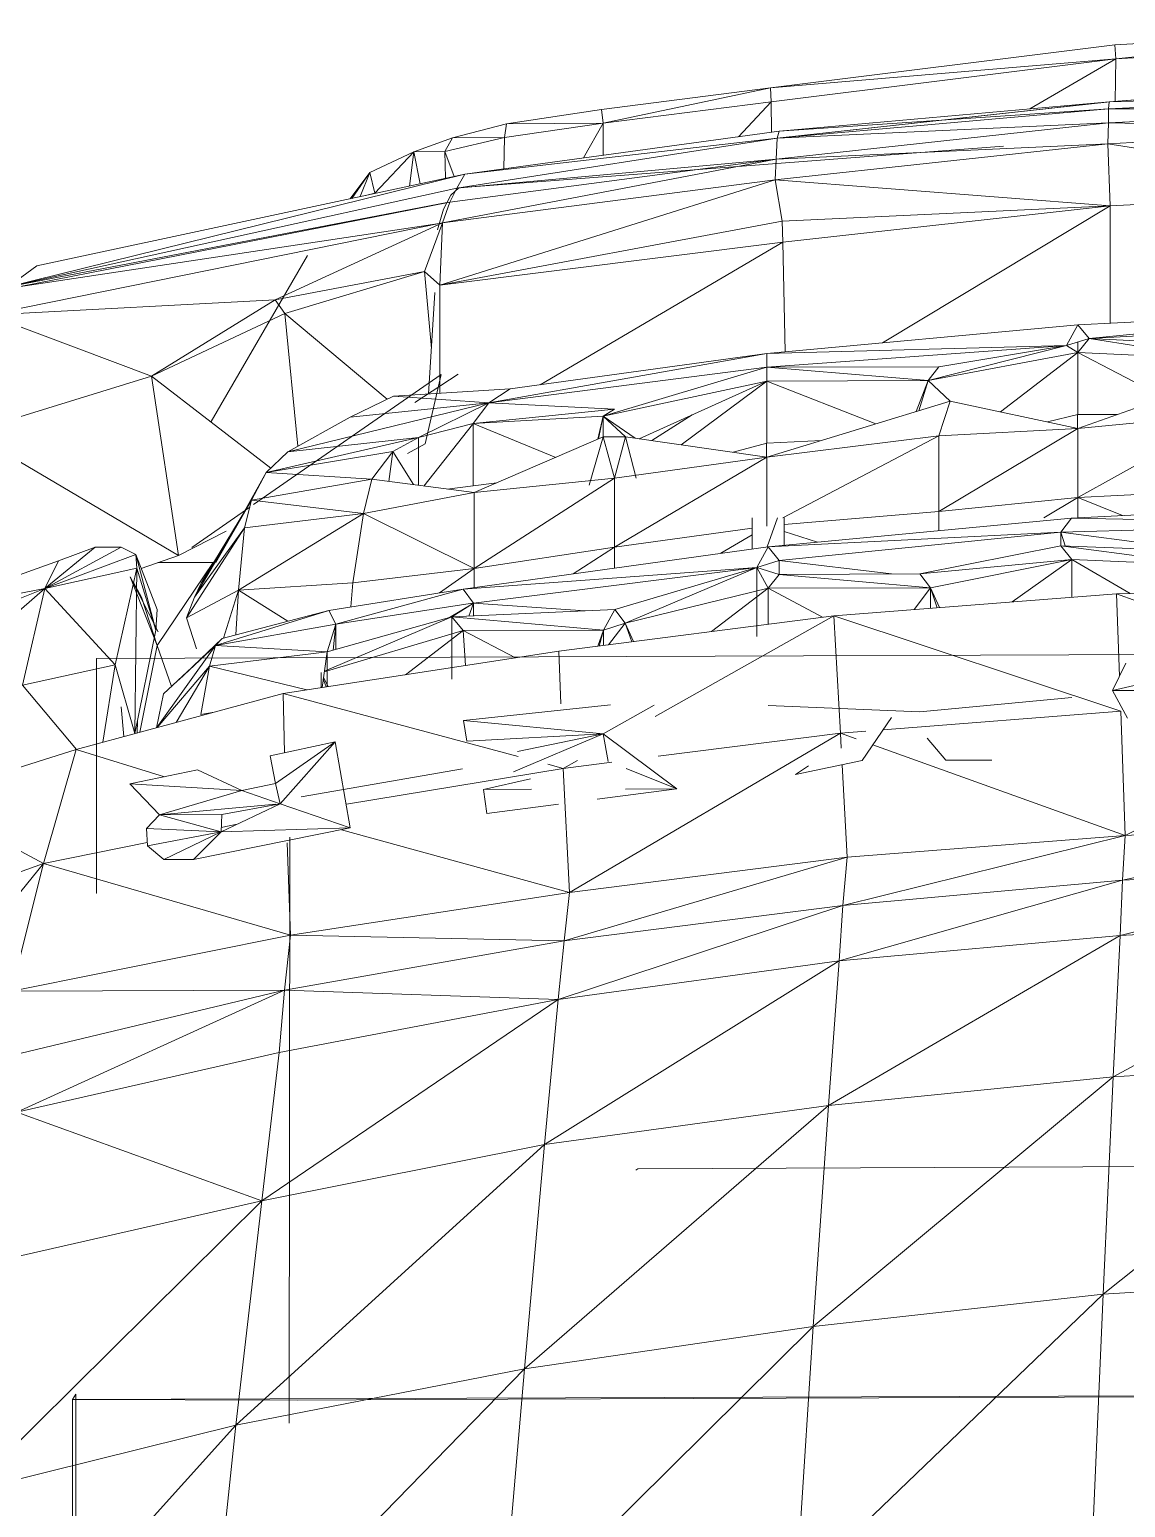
# Model space of a CAD drawing. Header units: inches. Extents: x -4830 to -242, y 9551 to 12925.
# Drawn here: x -4185.09 to -4172.86, y 11205.67 to 11222.17 of the extents above; entities that cross this region are included whole.
import ezdxf

# ---------------------------------------------------------------- set-up
doc = ezdxf.new("R2010")
doc.units = ezdxf.units.IN
doc.header["$MEASUREMENT"] = 0
for name, color, linetype, lineweight in [('0-1', 7, 'Continuous', 5), ('0-2', 7, 'Continuous', 9), ('A-GENM', 5, 'Continuous', 9)]:
    doc.layers.add(name, color=color, linetype=linetype, lineweight=lineweight)

# ---------------------------------------------------------------- blocks, each defined once
blk = doc.blocks.new('Land_Rover_Evoque_-_SUV_Car_Vehicle_Automobile_13067 - Land Rover EVOQUE_dwg-V130-FLOOR PLAN - 2ND FLOOR')
at = {"layer": 'A-GENM'}
for p, q in [((-0.07666, 2.589), (-0.15858, 2.58469)), ((-0.07666, 2.589), (-0.15833, 2.58076)), ((-0.15858, 2.58469), (-0.25614, 2.57246)), ((-0.15858, 2.58469), (-0.15833, 2.58076)), ((-0.15833, 2.58076), (-0.07653, 2.58509)), ((-0.25614, 2.57246), (-0.15833, 2.58076)), ((-0.2559, 2.56855), (-0.15833, 2.58076)), ((-0.18265, 2.56651), (-0.15833, 2.58076)), ((-0.15833, 2.58076), (-0.15843, 2.56861)), ((-0.25614, 2.57246), (-0.30398, 2.56636)), ((-0.25614, 2.57246), (-0.3035, 2.56246)), ((-0.25614, 2.57246), (-0.2559, 2.56855)), ((-0.07701, 2.57478), (-0.16017, 2.5685)), ((-0.07701, 2.57478), (-0.15998, 2.56853)), ((-0.3035, 2.56246), (-0.2559, 2.56855)), ((-0.26523, 2.55864), (-0.2559, 2.56855)), ((-0.2559, 2.56855), (-0.25589, 2.55991)), ((-0.16017, 2.5685), (-0.25367, 2.56022)), ((-0.15998, 2.56853), (-0.25335, 2.55829)), ((-0.16017, 2.5685), (-0.25335, 2.55829)), ((-0.16033, 2.5665), (-0.07707, 2.57081)), ((-0.16017, 2.5685), (-0.16033, 2.5665)), ((-0.16017, 2.5685), (-0.07707, 2.57081)), ((-0.30398, 2.56636), (-0.33098, 2.56232)), ((-0.30398, 2.56636), (-0.3035, 2.56246)), ((-0.25422, 2.55821), (-0.16033, 2.5665)), ((-0.25367, 2.56022), (-0.16033, 2.5665)), ((-0.1604, 2.56254), (-0.07712, 2.56689)), ((-0.16033, 2.5665), (-0.1604, 2.56254)), ((-0.16033, 2.5665), (-0.07712, 2.56689)), ((-0.33098, 2.56232), (-0.34619, 2.55836)), ((-0.25367, 2.56022), (-0.34275, 2.54804)), ((-0.33147, 2.55843), (-0.3035, 2.56246)), ((-0.33098, 2.56232), (-0.33147, 2.55843)), ((-0.33098, 2.56232), (-0.3035, 2.56246)), ((-0.30907, 2.55264), (-0.3035, 2.56246)), ((-0.3035, 2.56246), (-0.30359, 2.55339)), ((-0.25451, 2.55229), (-0.1604, 2.56254)), ((-0.25422, 2.55821), (-0.1604, 2.56254)), ((-0.25367, 2.56022), (-0.25422, 2.55821)), ((-0.16057, 2.55665), (-0.1604, 2.56254)), ((-0.16057, 2.55665), (-0.07712, 2.56097)), ((-0.07712, 2.56097), (-0.1604, 2.56254)), ((-0.34619, 2.55836), (-0.35721, 2.55439)), ((-0.34838, 2.55443), (-0.33147, 2.55843)), ((-0.34619, 2.55836), (-0.34838, 2.55443)), ((-0.34619, 2.55836), (-0.33147, 2.55843)), ((-0.25422, 2.55821), (-0.34502, 2.54406)), ((-0.34446, 2.54414), (-0.19007, 2.55596)), ((-0.25422, 2.55821), (-0.34275, 2.54804)), ((-0.33165, 2.54956), (-0.33147, 2.55843)), ((-0.25482, 2.5464), (-0.16057, 2.55665)), ((-0.25422, 2.55821), (-0.25451, 2.55229)), ((-0.16057, 2.55665), (-0.25451, 2.55229)), ((-0.16057, 2.55665), (-0.15985, 2.53905)), ((-0.16057, 2.55665), (-0.07702, 2.54336)), ((-0.36969, 2.54848), (-0.35721, 2.55439)), ((-0.35721, 2.55439), (-0.36824, 2.54263)), ((-0.35721, 2.55439), (-0.35842, 2.54467)), ((-0.35721, 2.55439), (-0.34838, 2.55443)), ((-0.35721, 2.55439), (-0.35536, 2.54533)), ((-0.34904, 2.53422), (-0.25451, 2.55229)), ((-0.34826, 2.54686), (-0.34838, 2.55443)), ((-0.34838, 2.55443), (-0.34576, 2.54739)), ((-0.25451, 2.55229), (-0.34703, 2.54012)), ((-0.25451, 2.55229), (-0.34502, 2.54406)), ((-0.25482, 2.5464), (-0.25451, 2.55229)), ((-0.34275, 2.54804), (-0.47212, 2.51609)), ((-0.34275, 2.54804), (-0.46397, 2.52201)), ((-0.37524, 2.54106), (-0.36969, 2.54848)), ((-0.36969, 2.54848), (-0.3748, 2.54116)), ((-0.36969, 2.54848), (-0.37242, 2.54167)), ((-0.36969, 2.54848), (-0.36824, 2.54263)), ((-0.34502, 2.54406), (-0.34275, 2.54804)), ((-0.34502, 2.54406), (-0.47212, 2.51609)), ((-0.37087, 2.542), (-0.36824, 2.54263)), ((-0.25482, 2.5464), (-0.3498, 2.5166)), ((-0.34904, 2.53422), (-0.25482, 2.5464)), ((-0.34703, 2.54012), (-0.34502, 2.54406)), ((-0.34446, 2.54414), (-0.34673, 2.54209)), ((-0.25482, 2.5464), (-0.15985, 2.53905)), ((-0.25482, 2.5464), (-0.25286, 2.53466)), ((-0.15985, 2.53905), (-0.07702, 2.54336)), ((-0.34782, 2.53997), (-0.47212, 2.51609)), ((-0.34703, 2.54012), (-0.46925, 2.51605)), ((-0.34904, 2.53422), (-0.34703, 2.54012)), ((-0.34673, 2.54209), (-0.34876, 2.53815)), ((-0.15985, 2.53905), (-0.25286, 2.53466)), ((-0.25262, 2.52879), (-0.15985, 2.53905)), ((-0.22438, 2.50023), (-0.15985, 2.53905)), ((-0.15985, 2.53905), (-0.15993, 2.50581)), ((-0.34904, 2.53422), (-0.47788, 2.50815)), ((-0.34904, 2.53422), (-0.39644, 2.51245)), ((-0.34904, 2.53422), (-0.35421, 2.52047)), ((-0.34876, 2.53815), (-0.35052, 2.53225)), ((-0.3498, 2.5166), (-0.25286, 2.53466)), ((-0.34904, 2.53422), (-0.3498, 2.5166)), ((-0.25262, 2.52879), (-0.25286, 2.53466)), ((-0.34997, 2.53408), (-0.46925, 2.51605)), ((-0.25262, 2.52879), (-0.3498, 2.5166)), ((-0.3214, 2.48832), (-0.25262, 2.52879)), ((-0.25193, 2.49768), (-0.25262, 2.52879)), ((-0.47212, 2.51609), (-0.46397, 2.52201)), ((-0.38729, 2.52498), (-0.41465, 2.47797)), ((-0.35421, 2.52047), (-0.39644, 2.51245)), ((-0.35421, 2.52047), (-0.39375, 2.50856)), ((-0.35223, 2.49859), (-0.35421, 2.52047)), ((-0.3498, 2.5166), (-0.35421, 2.52047)), ((-0.35305, 2.48571), (-0.35121, 2.51448)), ((-0.34979, 2.48591), (-0.3498, 2.5166)), ((-0.47788, 2.50815), (-0.39644, 2.51245)), ((-0.43156, 2.49076), (-0.39644, 2.51245)), ((-0.39644, 2.51245), (-0.39375, 2.50856)), ((-0.08423, 2.50958), (-0.16908, 2.50535)), ((-0.16588, 2.50143), (-0.08423, 2.50958)), ((-0.47788, 2.50815), (-0.43156, 2.49076)), ((-0.43156, 2.49076), (-0.39375, 2.50856)), ((-0.36478, 2.48422), (-0.39375, 2.50856)), ((-0.39008, 2.4709), (-0.39375, 2.50856)), ((-0.16908, 2.50535), (-0.25719, 2.49719)), ((-0.17225, 2.49947), (-0.16908, 2.50535)), ((-0.16588, 2.50143), (-0.16908, 2.50535)), ((-0.16588, 2.50143), (-0.08739, 2.50563)), ((-0.17225, 2.49947), (-0.16588, 2.50143)), ((-0.16905, 2.49752), (-0.16588, 2.50143)), ((-0.16588, 2.50143), (-0.12648, 2.49961)), ((-0.16588, 2.50143), (-0.12964, 2.49571)), ((-0.25719, 2.49719), (-0.33597, 2.48322)), ((-0.25719, 2.49719), (-0.32985, 2.48716)), ((-0.17225, 2.49947), (-0.25719, 2.49719)), ((-0.25719, 2.49719), (-0.25718, 2.49329)), ((-0.17225, 2.49947), (-0.25718, 2.49329)), ((-0.2115, 2.48953), (-0.17225, 2.49947)), ((-0.2115, 2.48953), (-0.16905, 2.49752)), ((-0.20844, 2.49344), (-0.17225, 2.49947)), ((-0.16905, 2.49752), (-0.19093, 2.48065)), ((-0.17225, 2.49947), (-0.16905, 2.49752)), ((-0.16908, 2.50045), (-0.16909, 2.49752)), ((-0.16905, 2.49752), (-0.16907, 2.4799)), ((-0.16905, 2.49752), (-0.12964, 2.49571)), ((-0.16905, 2.49752), (-0.14445, 2.48462)), ((-0.25718, 2.49329), (-0.33597, 2.48322)), ((-0.25718, 2.49329), (-0.30353, 2.47941)), ((-0.20844, 2.49344), (-0.25718, 2.49329)), ((-0.2115, 2.48953), (-0.25718, 2.49329)), ((-0.25718, 2.49329), (-0.25716, 2.48939)), ((-0.20844, 2.49344), (-0.2115, 2.48953)), ((-0.48309, 2.47486), (-0.43156, 2.49076)), ((-0.43156, 2.49076), (-0.42391, 2.43997)), ((-0.43156, 2.49076), (-0.39775, 2.46466)), ((-0.40265, 2.45438), (-0.34943, 2.49127)), ((-0.34459, 2.49139), (-0.35691, 2.48331)), ((-0.35395, 2.4716), (-0.34943, 2.49127)), ((-0.30353, 2.47941), (-0.25716, 2.48939)), ((-0.25716, 2.48939), (-0.29336, 2.47301)), ((-0.25716, 2.48939), (-0.28148, 2.47132)), ((-0.25716, 2.48939), (-0.25718, 2.47177)), ((-0.2115, 2.48953), (-0.25716, 2.48939)), ((-0.25716, 2.48939), (-0.22627, 2.47727)), ((-0.2115, 2.48953), (-0.21489, 2.48074)), ((-0.2115, 2.48953), (-0.21413, 2.48097)), ((-0.2115, 2.48953), (-0.20522, 2.48369)), ((-0.12964, 2.48983), (-0.16901, 2.47599)), ((-0.36298, 2.48509), (-0.37526, 2.47917)), ((-0.32985, 2.48716), (-0.36298, 2.48509)), ((-0.33597, 2.48322), (-0.36298, 2.48509)), ((-0.33597, 2.48322), (-0.32985, 2.48716)), ((-0.33597, 2.48322), (-0.39289, 2.46932)), ((-0.33597, 2.48322), (-0.37526, 2.47917)), ((-0.33597, 2.48322), (-0.35583, 2.47335)), ((-0.33597, 2.48322), (-0.34037, 2.47733)), ((-0.30036, 2.48138), (-0.34037, 2.47733)), ((-0.33597, 2.48322), (-0.30036, 2.48138)), ((-0.30036, 2.48138), (-0.30353, 2.47941)), ((-0.27832, 2.47982), (-0.28979, 2.4725)), ((-0.20522, 2.48369), (-0.25713, 2.46786)), ((-0.20522, 2.48369), (-0.20841, 2.47388)), ((-0.20522, 2.48369), (-0.16901, 2.47599)), ((-0.17769, 2.47783), (-0.16907, 2.4799)), ((-0.16911, 2.4799), (-0.16911, 2.47598)), ((-0.15778, 2.47994), (-0.16907, 2.4799)), ((-0.16901, 2.45643), (-0.12644, 2.48006)), ((-0.16901, 2.47599), (-0.12644, 2.48006)), ((-0.37526, 2.47917), (-0.39289, 2.46932)), ((-0.35583, 2.47335), (-0.34037, 2.47733)), ((-0.35433, 2.45964), (-0.34057, 2.47709)), ((-0.34037, 2.47733), (-0.34038, 2.45974)), ((-0.30353, 2.47941), (-0.34037, 2.47733)), ((-0.31696, 2.46776), (-0.34037, 2.47733)), ((-0.30353, 2.47941), (-0.30508, 2.47288)), ((-0.30353, 2.47941), (-0.30483, 2.47299)), ((-0.30353, 2.47941), (-0.30355, 2.47354)), ((-0.30353, 2.47941), (-0.29725, 2.47356)), ((-0.30353, 2.47941), (-0.29444, 2.47316)), ((-0.20842, 2.45238), (-0.16901, 2.47599)), ((-0.16901, 2.47599), (-0.20841, 2.47388)), ((-0.16901, 2.45643), (-0.16901, 2.47599)), ((-0.48309, 2.47486), (-0.42391, 2.43997)), ((-0.35583, 2.47335), (-0.39902, 2.46345)), ((-0.35583, 2.47335), (-0.39289, 2.46932)), ((-0.36318, 2.46942), (-0.35583, 2.47335)), ((-0.35395, 2.4716), (-0.35897, 2.46882)), ((-0.35584, 2.45984), (-0.35583, 2.47335)), ((-0.30355, 2.47354), (-0.34009, 2.45778)), ((-0.30749, 2.45985), (-0.30355, 2.47354)), ((-0.30355, 2.47354), (-0.29725, 2.47356)), ((-0.30355, 2.47354), (-0.30032, 2.46184)), ((-0.30032, 2.46184), (-0.29725, 2.47356)), ((-0.25713, 2.46786), (-0.29725, 2.47356)), ((-0.29725, 2.47356), (-0.29421, 2.46185)), ((-0.2667, 2.46922), (-0.25718, 2.47177)), ((-0.25722, 2.47177), (-0.25723, 2.46784)), ((-0.24164, 2.47258), (-0.25718, 2.47177)), ((-0.20841, 2.47388), (-0.25713, 2.46786)), ((-0.20841, 2.47388), (-0.25264, 2.45066)), ((-0.20842, 2.45238), (-0.20841, 2.47388)), ((-0.36318, 2.46942), (-0.39902, 2.46345)), ((-0.39289, 2.46932), (-0.39902, 2.46345)), ((-0.36906, 2.46157), (-0.36318, 2.46942)), ((-0.36318, 2.46942), (-0.36425, 2.46094)), ((-0.36318, 2.46942), (-0.35729, 2.46003)), ((-0.25713, 2.46786), (-0.30033, 2.44228)), ((-0.25713, 2.46786), (-0.30032, 2.46184)), ((-0.25713, 2.46786), (-0.25714, 2.4483)), ((-0.41327, 2.43798), (-0.39902, 2.46345)), ((-0.39902, 2.46345), (-0.40318, 2.45561)), ((-0.36906, 2.46157), (-0.39902, 2.46345)), ((-0.36906, 2.46157), (-0.40318, 2.45561)), ((-0.37149, 2.45181), (-0.36906, 2.46157)), ((-0.34009, 2.45778), (-0.36906, 2.46157)), ((-0.34775, 2.45878), (-0.34038, 2.45974)), ((-0.33363, 2.46056), (-0.34038, 2.45974)), ((-0.34009, 2.45778), (-0.30032, 2.46184)), ((-0.34008, 2.43627), (-0.30032, 2.46184)), ((-0.30033, 2.44228), (-0.30032, 2.46184)), ((-0.40318, 2.45561), (-0.41938, 2.42817)), ((-0.40318, 2.45561), (-0.41742, 2.43208)), ((-0.41327, 2.43798), (-0.40318, 2.45561)), ((-0.40513, 2.44776), (-0.40318, 2.45561)), ((-0.37149, 2.45181), (-0.40318, 2.45561)), ((-0.37149, 2.45181), (-0.34009, 2.45778)), ((-0.34008, 2.43627), (-0.34009, 2.45778)), ((-0.16901, 2.45643), (-0.20842, 2.45238)), ((-0.16901, 2.45643), (-0.17865, 2.45066)), ((-0.08413, 2.45476), (-0.1708, 2.45056)), ((-0.16901, 2.45643), (-0.16902, 2.45066)), ((-0.12644, 2.45853), (-0.16901, 2.45643)), ((-0.15639, 2.45126), (-0.16901, 2.45643)), ((-0.42014, 2.44225), (-0.40366, 2.45368)), ((-0.37149, 2.45181), (-0.40687, 2.43015)), ((-0.37149, 2.45181), (-0.40513, 2.44776)), ((-0.37446, 2.43222), (-0.37149, 2.45181)), ((-0.34008, 2.43627), (-0.37149, 2.45181)), ((-0.2613, 2.45066), (-0.26129, 2.44181)), ((-0.25418, 2.45066), (-0.25712, 2.44239)), ((-0.1708, 2.45056), (-0.25683, 2.44243)), ((-0.25223, 2.45066), (-0.25222, 2.44287)), ((-0.20842, 2.45238), (-0.25222, 2.44871)), ((-0.20842, 2.44701), (-0.20842, 2.45238)), ((-0.17388, 2.4466), (-0.1708, 2.45056)), ((-0.0873, 2.44887), (-0.1708, 2.45056)), ((-0.42391, 2.43997), (-0.41037, 2.44683)), ((-0.41037, 2.44683), (-0.42391, 2.43997)), ((-0.42156, 2.42228), (-0.40513, 2.44776)), ((-0.40513, 2.44776), (-0.41938, 2.42817)), ((-0.40687, 2.43015), (-0.40513, 2.44776)), ((-0.2613, 2.44772), (-0.30033, 2.44228)), ((-0.17388, 2.4466), (-0.25683, 2.44243)), ((-0.17388, 2.4466), (-0.25364, 2.4385)), ((-0.24282, 2.44375), (-0.25222, 2.44674)), ((-0.17388, 2.4466), (-0.0873, 2.44887)), ((-0.17388, 2.4466), (-0.17386, 2.44273)), ((-0.17388, 2.4466), (-0.13206, 2.4411)), ((-0.17388, 2.4466), (-0.17262, 2.44268)), ((-0.46174, 2.43064), (-0.44753, 2.4423)), ((-0.46174, 2.43064), (-0.44016, 2.44227)), ((-0.44753, 2.4423), (-0.45785, 2.43846)), ((-0.44753, 2.4423), (-0.44016, 2.44227)), ((-0.44016, 2.44227), (-0.43598, 2.44027)), ((-0.25683, 2.44243), (-0.34324, 2.43039)), ((-0.30033, 2.44228), (-0.34008, 2.43627)), ((-0.30033, 2.44228), (-0.31208, 2.43473)), ((-0.30033, 2.43637), (-0.30033, 2.44228)), ((-0.2613, 2.44584), (-0.2702, 2.44057)), ((-0.26003, 2.43652), (-0.25683, 2.44243)), ((-0.25364, 2.4385), (-0.25683, 2.44243)), ((-0.17386, 2.44273), (-0.21385, 2.43475)), ((-0.17386, 2.44273), (-0.12747, 2.44092)), ((-0.17386, 2.44273), (-0.13065, 2.43702)), ((-0.17386, 2.44273), (-0.17078, 2.43882)), ((-0.45785, 2.43846), (-0.50079, 2.42301)), ((-0.46174, 2.43064), (-0.43598, 2.44027)), ((-0.46174, 2.43064), (-0.45785, 2.43846)), ((-0.42987, 2.42462), (-0.43598, 2.44027)), ((-0.43598, 2.44027), (-0.43034, 2.41877)), ((-0.43598, 2.44027), (-0.43572, 2.43638)), ((-0.43442, 2.43628), (-0.42391, 2.43997)), ((-0.42391, 2.43997), (-0.43442, 2.43628)), ((-0.42991, 2.41445), (-0.41401, 2.43795)), ((-0.42975, 2.43792), (-0.41401, 2.43795)), ((-0.25364, 2.4385), (-0.26003, 2.43652)), ((-0.25364, 2.4385), (-0.25364, 2.4346)), ((-0.2218, 2.43472), (-0.25364, 2.4385)), ((-0.17078, 2.43882), (-0.21385, 2.43475)), ((-0.21077, 2.43083), (-0.17078, 2.43882)), ((-0.18764, 2.42678), (-0.17078, 2.43882)), ((-0.13065, 2.43702), (-0.17078, 2.43882)), ((-0.15425, 2.42916), (-0.17078, 2.43882)), ((-0.17078, 2.43882), (-0.17072, 2.42808)), ((-0.46174, 2.43064), (-0.43572, 2.43638)), ((-0.43572, 2.43638), (-0.44182, 2.409)), ((-0.42967, 2.41834), (-0.43752, 2.43394)), ((-0.42991, 2.41445), (-0.43752, 2.43394)), ((-0.43572, 2.43638), (-0.4362, 2.38947)), ((-0.43034, 2.41877), (-0.43572, 2.43638)), ((-0.41523, 2.4352), (-0.41742, 2.43208)), ((-0.34008, 2.43627), (-0.37446, 2.43222)), ((-0.34008, 2.43627), (-0.34988, 2.42934)), ((-0.26003, 2.43652), (-0.34324, 2.43039)), ((-0.26003, 2.43652), (-0.34028, 2.42646)), ((-0.34008, 2.43083), (-0.34008, 2.43627)), ((-0.26003, 2.43652), (-0.30024, 2.42466)), ((-0.26003, 2.43652), (-0.2973, 2.42073)), ((-0.26003, 2.43652), (-0.26003, 2.41698)), ((-0.26003, 2.43652), (-0.25364, 2.4346)), ((-0.26003, 2.43652), (-0.25682, 2.43067)), ((-0.25364, 2.4346), (-0.25682, 2.43067)), ((-0.25364, 2.4346), (-0.21385, 2.43475)), ((-0.25364, 2.4346), (-0.21077, 2.43083)), ((-0.21077, 2.43083), (-0.21385, 2.43475)), ((-0.51081, 2.38783), (-0.46174, 2.43064)), ((-0.46174, 2.43064), (-0.50495, 2.41324)), ((-0.46174, 2.43064), (-0.50079, 2.42301)), ((-0.46809, 2.40324), (-0.46174, 2.43064)), ((-0.46174, 2.43064), (-0.44182, 2.409)), ((-0.43663, 2.43231), (-0.43432, 2.4281)), ((-0.40687, 2.43015), (-0.42156, 2.42228)), ((-0.41742, 2.43208), (-0.41938, 2.42817)), ((-0.41113, 2.41652), (-0.40687, 2.43015)), ((-0.40767, 2.41743), (-0.40687, 2.43015)), ((-0.37446, 2.43222), (-0.40687, 2.43015)), ((-0.39292, 2.42132), (-0.40687, 2.43015)), ((-0.38128, 2.42438), (-0.34324, 2.43039)), ((-0.3793, 2.42047), (-0.34324, 2.43039)), ((-0.37501, 2.42537), (-0.37446, 2.43222)), ((-0.34028, 2.42646), (-0.34324, 2.43039)), ((-0.2973, 2.42073), (-0.25682, 2.43067)), ((-0.27284, 2.41841), (-0.25682, 2.43067)), ((-0.25682, 2.43067), (-0.25683, 2.42048)), ((-0.21077, 2.43083), (-0.25682, 2.43067)), ((-0.2414, 2.42247), (-0.25682, 2.43067)), ((-0.21077, 2.43083), (-0.21539, 2.42464)), ((-0.20892, 2.42514), (-0.21077, 2.43083)), ((-0.20825, 2.42519), (-0.21077, 2.43083)), ((-0.21077, 2.43083), (-0.21077, 2.425)), ((-0.07652, 2.43132), (-0.15808, 2.42906)), ((-0.15808, 2.42906), (-0.07652, 2.43132)), ((-0.42991, 2.41445), (-0.43432, 2.4281)), ((-0.42156, 2.42228), (-0.41938, 2.42817)), ((-0.34057, 2.42641), (-0.3793, 2.42047)), ((-0.34057, 2.42629), (-0.34709, 2.42234)), ((-0.34028, 2.42646), (-0.34642, 2.42253)), ((-0.34028, 2.42646), (-0.34157, 2.42276)), ((-0.34028, 2.42646), (-0.34029, 2.42282)), ((-0.30862, 2.42427), (-0.34028, 2.42646)), ((-0.2382, 2.42289), (-0.15808, 2.42906)), ((-0.2382, 2.42289), (-0.15808, 2.42906)), ((-0.15726, 2.40579), (-0.15808, 2.42906)), ((-0.1201, 2.4155), (-0.15808, 2.42906)), ((-0.42987, 2.42462), (-0.43034, 2.41877)), ((-0.41881, 2.4135), (-0.42156, 2.42228)), ((-0.38128, 2.42438), (-0.41343, 2.41446)), ((-0.38128, 2.42438), (-0.41148, 2.41643)), ((-0.34642, 2.42253), (-0.38254, 2.40714)), ((-0.34642, 2.42253), (-0.38175, 2.41262)), ((-0.3793, 2.42047), (-0.38128, 2.42438)), ((-0.34642, 2.42253), (-0.30024, 2.42466)), ((-0.34642, 2.40885), (-0.34642, 2.42253)), ((-0.34642, 2.40493), (-0.34642, 2.42253)), ((-0.34642, 2.42253), (-0.30343, 2.41876)), ((-0.34642, 2.42253), (-0.3432, 2.41866)), ((-0.31614, 2.41282), (-0.2382, 2.42289)), ((-0.31614, 2.41282), (-0.2382, 2.42289)), ((-0.30343, 2.41876), (-0.30024, 2.42466)), ((-0.2973, 2.42073), (-0.30024, 2.42466)), ((-0.28882, 2.3943), (-0.2382, 2.42289)), ((-0.2382, 2.42289), (-0.23632, 2.38963)), ((-0.2382, 2.42289), (-0.15691, 2.3958)), ((-0.43034, 2.41877), (-0.4362, 2.38947)), ((-0.3793, 2.42047), (-0.41343, 2.41446)), ((-0.38256, 2.40701), (-0.3432, 2.41866)), ((-0.3793, 2.42047), (-0.38175, 2.41262)), ((-0.3793, 2.42047), (-0.38007, 2.41309)), ((-0.37931, 2.41331), (-0.3793, 2.42047)), ((-0.35953, 2.40616), (-0.3432, 2.41866)), ((-0.30343, 2.41876), (-0.3432, 2.41866)), ((-0.32836, 2.41094), (-0.3432, 2.41866)), ((-0.3432, 2.41866), (-0.34252, 2.40877)), ((-0.30343, 2.41876), (-0.30501, 2.41425)), ((-0.30343, 2.41876), (-0.30471, 2.41429)), ((-0.30343, 2.41876), (-0.2973, 2.42073)), ((-0.30343, 2.41876), (-0.30343, 2.41446)), ((-0.30207, 2.41463), (-0.2973, 2.42073)), ((-0.29539, 2.4155), (-0.2973, 2.42073)), ((-0.29494, 2.41556), (-0.2973, 2.42073)), ((-0.44708, 2.41074), (0.44898, 2.41403)), ((-0.42991, 2.41445), (-0.4348, 2.38985)), ((-0.41343, 2.41446), (-0.42997, 2.39116)), ((-0.42991, 2.41445), (-0.42589, 2.40284)), ((-0.41343, 2.41446), (-0.42815, 2.40073)), ((-0.41148, 2.41643), (-0.42376, 2.40468)), ((-0.42376, 2.40468), (-0.41343, 2.41446)), ((-0.41343, 2.41446), (-0.41511, 2.4086)), ((-0.41148, 2.41643), (-0.41343, 2.41446)), ((-0.38175, 2.41262), (-0.41343, 2.41446)), ((-0.39417, 2.40084), (-0.31614, 2.41282)), ((-0.39417, 2.40084), (-0.31614, 2.41282)), ((-0.31557, 2.3979), (-0.31614, 2.41282)), ((-0.46809, 2.40324), (-0.44182, 2.409)), ((-0.44711, 2.34426), (-0.44708, 2.41074)), ((-0.44182, 2.409), (-0.44527, 2.38702)), ((-0.43621, 2.38947), (-0.44182, 2.409)), ((-0.41511, 2.4086), (-0.42993, 2.39117)), ((-0.41511, 2.4086), (-0.42458, 2.39262)), ((-0.41511, 2.4086), (-0.41756, 2.39487)), ((-0.38175, 2.41262), (-0.41511, 2.4086)), ((-0.38747, 2.40187), (-0.41511, 2.4086)), ((-0.38175, 2.41262), (-0.3832, 2.40253)), ((-0.38175, 2.40275), (-0.38175, 2.41262)), ((-0.15547, 2.40948), (-0.15925, 2.40167)), ((-0.38346, 2.40675), (-0.38344, 2.40249)), ((-0.38285, 2.405), (-0.38204, 2.4027)), ((-0.38279, 2.40541), (-0.38147, 2.40279)), ((-0.13385, 2.40762), (-0.15925, 2.40167)), ((-0.46809, 2.40324), (-0.45279, 2.38497)), ((-0.45285, 2.38497), (-0.39417, 2.40084)), ((-0.45285, 2.38497), (-0.39417, 2.40084)), ((-0.42815, 2.40073), (-0.43007, 2.39113)), ((-0.3938, 2.38406), (-0.39417, 2.40084)), ((-0.39417, 2.40084), (-0.32762, 2.38301)), ((-0.15925, 2.40167), (-0.13877, 2.40172)), ((-0.15925, 2.40167), (-0.15495, 2.39386)), ((-0.43937, 2.38862), (-0.44009, 2.39709)), ((-0.34311, 2.39317), (-0.30144, 2.3976)), ((-0.30358, 2.3894), (-0.28906, 2.39749)), ((-0.2568, 2.39743), (-0.21384, 2.39564)), ((-0.17077, 2.39969), (-0.21385, 2.39563)), ((-0.15565, 2.36059), (-0.07678, 2.40003)), ((-0.4356, 2.38964), (-0.43549, 2.39303)), ((-0.41378, 2.39554), (-0.41756, 2.39487)), ((-0.34213, 2.38731), (-0.34311, 2.39317)), ((-0.30358, 2.3894), (-0.34311, 2.39317)), ((-0.23017, 2.38184), (-0.22189, 2.39403)), ((-0.22424, 2.39057), (-0.15691, 2.3958)), ((-0.15691, 2.3958), (-0.15565, 2.36059)), ((-0.30358, 2.3894), (-0.34213, 2.38731)), ((-0.30358, 2.3894), (-0.32899, 2.37868)), ((-0.30358, 2.3894), (-0.32778, 2.38442)), ((-0.31311, 2.34439), (-0.23632, 2.38963)), ((-0.30358, 2.3894), (-0.30211, 2.38158)), ((-0.30358, 2.3894), (-0.28269, 2.37381)), ((-0.28796, 2.38303), (-0.23632, 2.38963)), ((-0.23632, 2.38963), (-0.22915, 2.39019)), ((-0.23632, 2.38963), (-0.23609, 2.38537)), ((-0.23632, 2.38963), (-0.23185, 2.38802)), ((-0.21171, 2.38817), (-0.20648, 2.38192)), ((-0.49655, 2.37113), (-0.45285, 2.38497)), ((-0.49655, 2.37113), (-0.45285, 2.38497)), ((-0.46214, 2.35267), (-0.45285, 2.38497)), ((-0.45285, 2.38497), (-0.42787, 2.37725)), ((-0.37944, 2.38717), (-0.39786, 2.38318)), ((-0.37944, 2.38717), (-0.39635, 2.37537)), ((-0.37944, 2.38717), (-0.39511, 2.36953)), ((-0.37944, 2.38717), (-0.37522, 2.36273)), ((-0.22713, 2.38632), (-0.15565, 2.36059)), ((-0.43762, 2.37521), (-0.41847, 2.37921)), ((-0.40594, 2.37339), (-0.41847, 2.37921)), ((-0.39786, 2.38318), (-0.39635, 2.37537)), ((-0.38909, 2.37152), (-0.34343, 2.3795)), ((-0.37627, 2.36943), (-0.31486, 2.3796)), ((-0.31927, 2.38078), (-0.31486, 2.3796)), ((-0.31486, 2.3796), (-0.31081, 2.38188)), ((-0.31486, 2.3796), (-0.30105, 2.38136)), ((-0.31311, 2.34439), (-0.31486, 2.3796)), ((-0.29706, 2.37956), (-0.28269, 2.37381)), ((-0.23017, 2.38184), (-0.24906, 2.37787)), ((-0.24541, 2.3803), (-0.24906, 2.37787)), ((-0.23584, 2.38065), (-0.23445, 2.35445)), ((-0.20648, 2.38192), (-0.19343, 2.38197)), ((-0.42925, 2.36645), (-0.43762, 2.37521)), ((-0.40594, 2.37339), (-0.43762, 2.37521)), ((-0.39635, 2.37537), (-0.40594, 2.37339)), ((-0.39635, 2.37537), (-0.39511, 2.36953)), ((-0.3241, 2.37663), (-0.33744, 2.37363)), ((-0.49655, 2.37113), (-0.46214, 2.35267)), ((-0.40594, 2.37339), (-0.42925, 2.36645)), ((-0.39511, 2.36953), (-0.40594, 2.37339)), ((-0.38909, 2.37152), (-0.38907, 2.37154)), ((-0.33744, 2.37363), (-0.32383, 2.37368)), ((-0.33744, 2.37363), (-0.33646, 2.36678)), ((-0.30524, 2.37086), (-0.28269, 2.37381)), ((-0.29721, 2.37376), (-0.28269, 2.37381)), ((-0.39628, 2.36943), (-0.42925, 2.36645)), ((-0.39511, 2.36953), (-0.41182, 2.36162)), ((-0.39511, 2.36953), (-0.41156, 2.36654)), ((-0.39511, 2.36953), (-0.39509, 2.36943)), ((-0.39511, 2.36953), (-0.37522, 2.36273)), ((-0.33646, 2.36678), (-0.31621, 2.36943)), ((-0.43291, 2.36253), (-0.42925, 2.36645)), ((-0.43268, 2.35764), (-0.43291, 2.36253)), ((-0.41182, 2.36162), (-0.43291, 2.36253)), ((-0.42925, 2.36645), (-0.41156, 2.36654)), ((-0.41182, 2.36162), (-0.42925, 2.36645)), ((-0.37522, 2.36273), (-0.41965, 2.35379)), ((-0.41182, 2.36162), (-0.41156, 2.36654)), ((-0.37522, 2.36273), (-0.41182, 2.36162)), ((-0.41175, 2.36288), (-0.40723, 2.36379)), ((-0.15638, 2.3479), (-0.07706, 2.36479)), ((-0.15565, 2.36059), (-0.07706, 2.36479)), ((-0.46214, 2.35267), (-0.43272, 2.35863)), ((-0.41182, 2.36162), (-0.43268, 2.35764)), ((-0.41182, 2.36162), (-0.428, 2.35375)), ((-0.41182, 2.36162), (-0.41965, 2.35379)), ((-0.39311, 2.35851), (-0.39214, 2.33233)), ((-0.39249, 2.19399), (-0.39237, 2.3601)), ((-0.37767, 2.36224), (-0.31311, 2.34439)), ((-0.23566, 2.34074), (-0.15565, 2.36059)), ((-0.23445, 2.35445), (-0.15565, 2.36059)), ((-0.15565, 2.36059), (-0.15638, 2.3479)), ((-0.428, 2.35375), (-0.43268, 2.35764)), ((-0.31457, 2.33069), (-0.23445, 2.35445)), ((-0.31311, 2.34439), (-0.23445, 2.35445)), ((-0.23445, 2.35445), (-0.23566, 2.34074)), ((-0.50358, 2.30164), (-0.46214, 2.35267)), ((-0.46214, 2.35267), (-0.50068, 2.33882)), ((-0.46214, 2.35267), (-0.47117, 2.31644)), ((-0.46214, 2.35267), (-0.39214, 2.33233)), ((-0.41965, 2.35379), (-0.428, 2.35375)), ((-0.1571, 2.33224), (-0.07735, 2.35209)), ((-0.15638, 2.3479), (-0.07735, 2.35209)), ((-0.23663, 2.3251), (-0.15638, 2.3479)), ((-0.23566, 2.34074), (-0.15638, 2.3479)), ((-0.15638, 2.3479), (-0.1571, 2.33224)), ((-0.44711, 2.34426), (-0.447, 2.34424)), ((-0.39214, 2.33233), (-0.31311, 2.34439)), ((-0.31457, 2.33069), (-0.31311, 2.34439)), ((-0.23566, 2.34074), (-0.31627, 2.31407)), ((-0.31457, 2.33069), (-0.23566, 2.34074)), ((-0.23566, 2.34074), (-0.23663, 2.3251)), ((-0.15907, 2.29215), (-0.07772, 2.33643)), ((-0.1571, 2.33224), (-0.07772, 2.33643)), ((-0.39214, 2.33233), (-0.47117, 2.31644)), ((-0.39214, 2.33233), (-0.39386, 2.31672)), ((-0.31457, 2.33069), (-0.39386, 2.31672)), ((-0.39214, 2.33233), (-0.31457, 2.33069)), ((-0.31457, 2.33069), (-0.31627, 2.31407)), ((-0.23969, 2.28404), (-0.1571, 2.33224)), ((-0.23663, 2.3251), (-0.1571, 2.33224)), ((-0.1571, 2.33224), (-0.15907, 2.29215)), ((-0.23663, 2.3251), (-0.32021, 2.27297)), ((-0.31627, 2.31407), (-0.23663, 2.3251)), ((-0.23663, 2.3251), (-0.23969, 2.28404)), ((-0.47117, 2.31644), (-0.39386, 2.31672)), ((-0.4697, 2.28221), (-0.39386, 2.31672)), ((-0.39386, 2.31672), (-0.46847, 2.29886)), ((-0.39532, 2.29912), (-0.39386, 2.31672)), ((-0.31627, 2.31407), (-0.39386, 2.31672)), ((-0.31627, 2.31407), (-0.40023, 2.25706)), ((-0.31627, 2.31407), (-0.39532, 2.29912)), ((-0.31627, 2.31407), (-0.32021, 2.27297)), ((-0.39532, 2.29912), (-0.4697, 2.28221)), ((-0.40023, 2.25706), (-0.39532, 2.29912)), ((-0.16189, 2.23055), (-0.07865, 2.29731)), ((-0.15907, 2.29215), (-0.07865, 2.29731)), ((-0.244, 2.22145), (-0.15907, 2.29215)), ((-0.23969, 2.28404), (-0.15907, 2.29215)), ((-0.15907, 2.29215), (-0.16189, 2.23055)), ((-0.23969, 2.28404), (-0.32586, 2.20941)), ((-0.32021, 2.27297), (-0.23969, 2.28404)), ((-0.23969, 2.28404), (-0.244, 2.22145)), ((-0.40023, 2.25706), (-0.4697, 2.28221)), ((-0.32021, 2.27297), (-0.40759, 2.19348)), ((-0.32021, 2.27297), (-0.40023, 2.25706)), ((-0.32021, 2.27297), (-0.32586, 2.20941)), ((-0.29371, 2.26609), (-0.29431, 2.2657)), ((0.29734, 2.26901), (-0.29371, 2.26609)), ((-0.40023, 2.25706), (-0.48345, 2.17461)), ((-0.40023, 2.25706), (-0.47462, 2.24015)), ((-0.40759, 2.19348), (-0.40023, 2.25706)), ((-0.16189, 2.23055), (-0.08007, 2.23573)), ((-0.24881, 2.14714), (-0.16189, 2.23055)), ((-0.244, 2.22145), (-0.16189, 2.23055)), ((-0.16189, 2.23055), (-0.16511, 2.15624)), ((-0.244, 2.22145), (-0.33226, 2.13414)), ((-0.32586, 2.20941), (-0.244, 2.22145)), ((-0.244, 2.22145), (-0.24881, 2.14714)), ((-0.32586, 2.20941), (-0.41572, 2.11724)), ((-0.32586, 2.20941), (-0.40759, 2.19348)), ((-0.32586, 2.20941), (-0.33226, 2.13414)), ((-0.45389, 2.2007), (-0.45417, 1.78242)), ((0.00065, 2.20236), (-0.45389, 2.2007)), ((-0.45389, 2.2007), (-0.45297, 2.20229)), ((-0.45389, 2.2007), (-0.39019, 2.20059)), ((-0.45297, 2.20229), (-0.453, 2.04102)), ((-0.35682, 2.20073), (-0.39019, 2.20059)), ((0.0015, 2.20202), (-0.35682, 2.20073)), ((-0.40759, 2.19348), (-0.49354, 2.09835)), ((-0.40759, 2.19348), (-0.48345, 2.17461)), ((-0.41572, 2.11724), (-0.40759, 2.19348))]:
    blk.add_line(p, q, dxfattribs=at)
blk = doc.blocks.new('Land_Rover_Evoque_-_SUV_Car_Vehicle_Automobile_13067 - Land_Rover_Evoque_-_SUV_Car_Vehicle_Automobile_13067-V131-FLOOR PLAN - 2ND FLOOR')
at = {"xscale": 39.40029010366786, "yscale": 39.40029010366786, "zscale": 39.40029010366786, "rotation": 180}
blk.add_blockref('Land_Rover_Evoque_-_SUV_Car_Vehicle_Automobile_13067 - Land Rover EVOQUE_dwg-V130-FLOOR PLAN - 2ND FLOOR', (-0.026, 10.27), dxfattribs=at)
blk = doc.blocks.new('CTR  - Topography_rvt-1-FLOOR PLAN - 2ND FLOOR')
at = {"layer": '0-2', "rotation": 180}
blk.add_blockref('Land_Rover_Evoque_-_SUV_Car_Vehicle_Automobile_13067 - Land_Rover_Evoque_-_SUV_Car_Vehicle_Automobile_13067-V131-FLOOR PLAN - 2ND FLOOR', (-4166.757, 11130.433), dxfattribs=at)

msp = doc.modelspace()

# ---------------------------------------------------------------- block references
at = {"layer": '0-1'}
msp.add_blockref('CTR  - Topography_rvt-1-FLOOR PLAN - 2ND FLOOR', (0, 0), dxfattribs=at)

doc.saveas('drawing.dxf')
